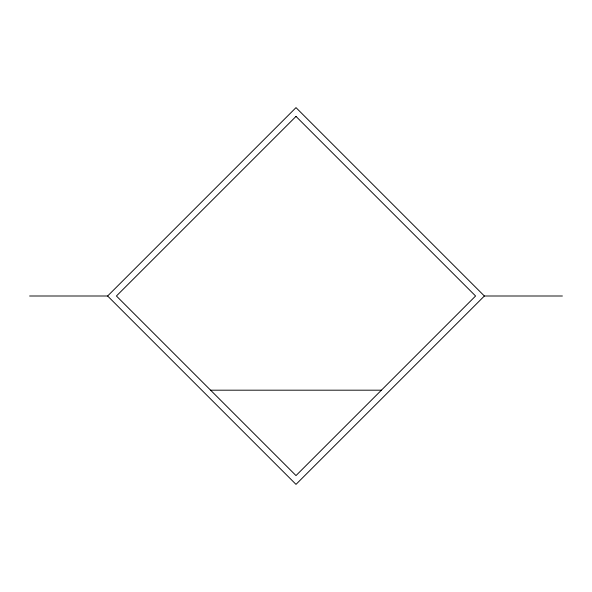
<?xml version="1.0" encoding="UTF-8"?>
<svg xmlns="http://www.w3.org/2000/svg" width="592" height="592" viewBox="0 0 592 592"><rect width="100%" height="100%" fill="white"/><g stroke="black" fill="none" stroke-linecap="round" stroke-linejoin="round"><path stroke-width="0.89" d="M29.6 296L107.626 296L296 107.626L484.374 296L562.4 296M484.374 296L296 484.374L107.626 296M210.604 390.187L381.396 390.187M296 116.417L116.417 296L296 475.583L475.583 296L296 116.417"/></g></svg>
